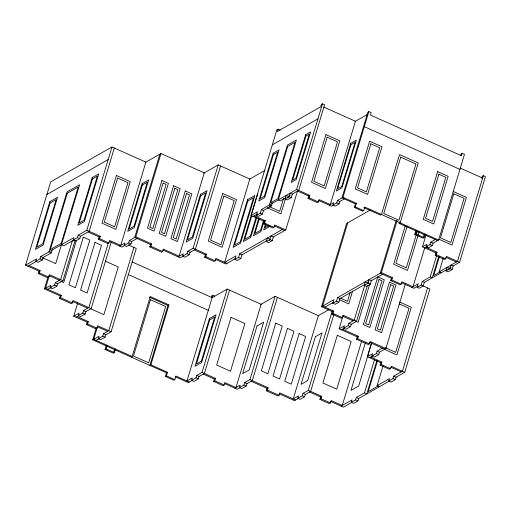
<?xml version="1.0" encoding="UTF-8"?>
<svg xmlns="http://www.w3.org/2000/svg" width="511" height="511" viewBox="0 0 511 511"><rect width="100%" height="100%" fill="white"/><g stroke="black" fill="none" stroke-linecap="round" stroke-linejoin="round"><path stroke-width="0.77" d="M29.006 265.567L40.12 270.53L39.002 271.169L25.55 265.158L50.698 181.865L111.966 146.97L145.897 162.128L120.749 245.414L109.635 240.451L108.913 242.846L107.795 243.485L98.438 239.301L99.16 236.906L100.277 236.267L86.819 230.257L78.17 235.188L77.442 237.583L73.194 240.004L75.532 241.051L79.786 238.631L80.508 236.229L89.163 231.304L114.311 148.011M52.173 249.853L51.26 252.888L43.096 257.538L42.375 259.939L38.121 262.36L35.783 261.313L36.505 258.917L25.55 265.158M35.783 261.313L40.03 258.892L40.759 256.496L73.916 237.609L73.194 240.004M75.162 240.221L62.936 280.724L49.478 274.714L48.756 277.109L47.638 277.748L38.28 273.564L39.002 271.169M38.28 273.564L39.398 272.925L40.12 270.53M49.209 276.036L45.517 288.261L61.314 295.32L60.196 295.958L44.4 288.9L47.862 277.441M62.936 280.724L57.628 283.746L56.906 286.141L52.441 288.683L50.097 287.642L50.825 285.24L44.4 288.9M50.097 287.642L54.568 285.093L55.29 282.698L60.592 279.677L72.358 240.707M76.509 240.132L63.709 282.526L60.822 281.229M111.219 242.169L91.143 308.65L73.009 300.545L72.287 302.946L71.17 303.579L59.474 298.354L60.196 295.958M59.474 298.354L60.592 297.715L61.314 295.32M86.819 230.257L111.966 146.97M77.187 316.596L88.301 321.566L87.183 322.198L73.731 316.188L77.653 303.202M98.438 239.301L99.556 238.669L100.277 236.267M91.143 308.65L85.842 311.672L85.12 314.067L80.649 316.609L78.311 315.568L79.033 313.166L73.731 316.188M78.311 315.568L82.776 313.019L83.504 310.624L88.805 307.603L108.415 242.655M128.229 244.878L136.258 248.467L111.117 331.754L97.658 325.743L96.937 328.145L95.819 328.777L86.461 324.6L87.183 322.198M86.461 324.6L87.579 323.961L88.301 321.566M131.155 357.042L132.145 356.474L150.234 296.565L168.956 304.926L167.959 305.495L149.876 365.403L150.866 364.841L167.525 372.283L166.535 372.845L92.708 339.866L96.145 328.464M97.39 327.072L93.698 339.298L132.145 356.474M137.05 238.509L131.742 241.531L131.02 243.926L126.556 246.474L124.211 245.427L124.94 243.032L119.631 246.053M111.117 331.754L105.809 334.775L105.087 337.177L100.616 339.719L98.278 338.678L99 336.276L92.708 339.866M124.211 245.427L128.683 242.885L129.404 240.483L135.824 236.829L160.971 153.536L204.259 172.878L179.112 256.171L163.322 249.113L162.594 251.508L161.482 252.147L149.78 246.915L150.502 244.52L151.62 243.888L135.824 236.829M98.278 338.678L102.743 336.129L103.471 333.734L108.773 330.713L133.92 247.42M159.854 154.175L134.712 237.462L150.502 244.52M105.049 349.46L106.135 345.864L107.131 345.302L106.045 348.898L105.049 349.46L113.41 353.197L114.4 352.628L115.486 349.032L114.496 349.601L113.627 352.475M149.78 246.915L150.898 246.283L151.62 243.888M220.56 165.973L195.413 249.259L190.111 252.281L189.383 254.682L184.918 257.225L182.58 256.177L183.302 253.782L178 256.803M150.866 364.841L168.956 304.926M182.58 256.177L187.045 253.635L187.767 251.24L193.075 248.218L218.223 164.925L249.994 179.125M189.313 382.017L175.886 376.019L174.8 379.616L173.804 380.178L165.449 376.441L166.535 372.845M165.449 376.441L166.439 375.879L167.525 372.283M227.005 263.376L215.891 258.406L215.163 260.808L214.045 261.44L204.687 257.263L205.409 254.861L206.527 254.229L193.075 248.218M204.687 257.263L205.805 256.624L206.527 254.229M211.311 297.651L211.854 295.85L212.844 295.288L214.601 296.067M212.844 295.288L186.975 380.97L192.283 377.948L191.555 380.35L193.899 381.391L198.364 378.849L199.086 376.454L204.394 373.432L229.541 290.139M191.555 380.35L196.026 377.801L196.748 375.406L202.049 372.385L227.197 289.098L261.127 304.256L235.98 387.542L224.866 382.579L224.144 384.975L223.026 385.613L213.668 381.43L214.39 379.034L215.508 378.396L202.049 372.385M266.914 240.643L241.971 254.848L240.885 258.445L237.251 260.514L234.913 259.473L235.999 255.877L224.661 262.328L249.809 179.042L264.909 170.438M254.184 215.789L265.298 220.752L264.181 221.391L250.99 215.495L276.86 129.807L277.978 129.174L280.054 130.101M234.913 259.473L238.541 257.403L239.627 253.807L282.315 229.49M257.697 193.905L243.3 241.594L250.697 237.385L256.637 217.699M251.795 215.751L244.68 239.32L250.403 236.063L256.139 217.054M277.978 129.174L277.249 131.57L320.653 106.85L321.381 104.455L322.492 103.816L324.574 104.749L298.705 190.431L292.292 194.084L291.206 197.68L287.22 199.954L285.138 199.022L286.224 195.426L288.306 196.358L290.299 195.221M272.337 202.937L271.418 205.971L263.472 210.5L262.386 214.096L258.394 216.37L256.311 215.444L257.397 211.841L250.99 215.495M258.738 218.389L253.482 235.795L260.878 231.585L264.078 220.988M256.311 215.444L260.303 213.17L261.389 209.574L296.623 189.504L322.492 103.816M259.224 219.078L254.861 233.521L260.584 230.263L263.337 221.142M213.668 381.43L214.78 380.791L215.508 378.396M297.536 190.929L285.77 229.899L274.656 224.936L273.934 227.331L272.817 227.97L263.459 223.786L264.181 221.391M263.459 223.786L264.577 223.154L265.298 220.752M265.49 223.939L263.663 230.001L270.383 226.169M265.963 224.68L265.043 227.721L268.856 225.549M285.77 229.899L273.321 236.995L272.235 240.592L268.601 242.661L266.263 241.614L267.349 238.017L269.687 239.065L269.252 240.502M266.263 241.614L269.897 239.544L270.983 235.948L273.321 236.995M283.573 198.338L279.67 211.267L269.342 206.648M285.451 198.709L280.878 213.847L267.042 207.664M287.872 197.795L288.306 196.358M285.138 199.022L289.13 196.748L290.216 193.152L292.292 194.084M277.428 297.351L252.281 380.638L246.973 383.659L246.251 386.054L241.786 388.603L239.442 387.555L240.17 385.16L234.862 388.181M239.442 387.555L243.913 385.013L244.635 382.611L249.943 379.59L275.084 296.303L318.551 315.721M323.853 107.144L355.439 121.254L330.291 204.547L319.177 199.577L318.455 201.979L317.337 202.612L307.98 198.434L308.701 196.032L309.819 195.4L296.623 189.504M307.98 198.434L309.098 197.795L309.819 195.4M295.569 399.979L279.773 392.921L279.051 395.316L277.933 395.955L266.231 390.73L266.959 388.328L268.077 387.696L249.943 379.59M266.231 390.73L267.349 390.091L268.077 387.696M344.331 198.926L339.821 201.494L339.1 203.895L335.299 206.054L332.961 205.013L333.683 202.612L329.173 205.179M332.961 205.013L336.755 202.848L337.484 200.453L342.983 197.316L368.853 111.628L371.197 112.676L370.469 115.071L461.407 155.702L462.136 153.306L464.473 154.348L438.604 240.036L433.098 243.166L432.376 245.567L428.582 247.726L426.238 246.685L426.966 244.284L422.456 246.851L435.909 252.862L437.026 252.23L425.912 247.267M347.767 222.802L322.62 306.095L333.734 311.058L332.616 311.697L321.502 306.728L346.65 223.441L370.418 209.906M438.604 240.036L364.777 207.051L363.691 210.647L362.695 211.215L354.334 207.479L355.42 203.883L356.416 203.314L342.983 197.316M354.334 207.479L355.33 206.917L356.416 203.314M333.945 314.214L310.643 391.388L305.342 394.409L304.613 396.811L300.149 399.353L297.811 398.305L298.533 395.91L293.231 398.931L318.372 315.645L328.56 309.838M297.811 398.305L302.276 395.763L302.997 393.368L308.305 390.347L332.297 310.873M364.873 284.403L339.93 298.616L338.844 302.212L335.21 304.281L332.865 303.234L333.951 299.638L321.502 306.728M367.39 285.336L356.55 321.253L343.092 315.242L342.37 317.638L341.252 318.276L331.895 314.093L332.616 311.697M332.865 303.234L336.5 301.164L337.586 297.568L381.391 272.619L397.079 220.663M331.895 314.093L333.012 313.454L333.734 311.058M342.587 329.199L358.383 336.257L357.266 336.896L339.132 328.79L343.053 315.804M350.271 292.183L347.518 301.305L340.633 298.232M361.609 341.316L342.236 405.504L331.115 400.535L330.393 402.936L329.276 403.569L319.918 399.391L320.64 396.99L321.758 396.357L308.305 390.347M352.616 291.021L348.732 303.892L339.259 299.657M319.918 399.391L321.036 398.752L321.758 396.357M356.55 321.253L351.242 324.274L350.52 326.67L346.056 329.212L343.711 328.171L344.44 325.769L339.132 328.79M343.711 328.171L348.183 325.622L348.904 323.227L354.206 320.205L364.822 285.055M382.611 274.298L371.28 280.756L370.194 284.352L366.559 286.422L364.222 285.374L365.308 281.778L367.645 282.826L368.859 282.136M364.222 285.374L367.856 283.305L368.942 279.709L371.28 280.756M369.823 283.688L358.166 322.294L356.001 321.323M405.485 283.592L385.875 348.54L370.079 341.482L369.357 343.884L368.239 344.516L356.544 339.291L357.266 336.896M356.544 339.291L357.662 338.652L358.383 336.257M396.191 220.535L380.273 273.257L391.388 278.22L392.505 277.588L381.391 272.619M437.608 240.598L399.161 223.422L399.615 221.908M365.371 342.715L350.974 390.404L358.684 386.009L371.714 342.862M389.752 380.816L358.665 398.523L357.936 400.918L353.689 403.339L351.344 402.298L352.073 399.896L341.118 406.136M405.319 225.626L393.662 264.232L407.497 270.415L419.154 231.809M370.801 357.125L381.915 362.095L380.797 362.727L367.345 356.716L371.497 342.964M424.743 247.765L412.977 286.735L401.863 281.765L401.141 284.167L400.024 284.799L390.666 280.622L391.388 278.22M406.98 226.731L395.961 263.222L406.29 267.834L417.308 231.342M351.344 402.298L355.599 399.877L356.32 397.475L364.484 392.825L374.563 359.463M390.666 280.622L391.784 279.983L392.505 277.588M385.875 348.54L379.456 352.2L378.728 354.596L374.263 357.138L371.925 356.097L372.647 353.695L367.345 356.716M371.925 356.097L376.39 353.548L377.118 351.153L382.42 348.132M414.734 234.46L415.82 230.863L416.81 230.301L415.724 233.897L414.734 234.46L423.095 238.196L424.085 237.634L425.171 234.032L424.181 234.6L423.312 237.474M376.901 360.504L366.828 393.872L364.484 392.825M377.399 361.156L368.207 391.598L378.44 385.767M447.189 269.361L424.341 282.372L423.255 285.968L419.269 288.242L417.187 287.316L421.179 285.042L429.872 288.996L404.725 372.283L391.273 366.272L390.551 368.674L389.433 369.306L380.075 365.129L380.797 362.727M380.075 365.129L381.193 364.49L381.915 362.095M379.418 386.699L377.08 385.658L383.033 365.94M422.456 246.851L425.912 235.392M404.725 372.283L396.076 377.214L395.348 379.616L391.1 382.036L388.756 380.989L389.484 378.594L377.08 385.658M417.187 287.316L418.273 283.72L411.86 287.367M426.238 246.685L430.038 244.52L430.76 242.125L435.27 239.557M421.179 285.042L422.265 281.446L430.211 276.917L436.624 255.685M388.756 380.989L393.01 378.568L393.732 376.166L402.387 371.242L427.535 287.949M460.596 155.67L461.139 153.868L462.136 153.306M481.707 178.122L482.25 176.327L483.368 175.688L485.45 176.621L459.581 262.303L446.384 256.413L445.662 258.809L444.544 259.441L435.187 255.264L435.909 252.862M435.187 255.264L436.298 254.625L437.026 252.23M438.706 256.611L432.293 277.843L430.211 276.917M439.422 256.548L433.673 275.57L440.271 271.814M441.229 272.759L439.147 271.826L443.267 258.176M459.581 262.303L453.168 265.956L452.082 269.553L448.096 271.826L446.014 270.894L447.099 267.298L449.182 268.23L451.175 267.093M448.747 269.667L449.182 268.23M446.014 270.894L450.006 268.626L451.092 265.03L453.168 265.956M483.368 175.688L457.498 261.377L439.147 271.826M46.884 194.493L108.16 159.592M145.463 162.37L160.971 153.536M27.888 266.199L36.109 261.523M74.191 239.831L63.849 245.721L61.512 244.673M203.832 173.127L218.223 164.925M272.325 144.83L317.957 118.839M47.855 289.309L51.177 287.418M124.627 245.587L121.976 247.094L109.213 241.396M368.853 111.628L367.863 112.196L341.993 197.885L355.42 203.883M354.998 121.509L367.141 114.592M76.069 317.235L78.72 315.728M182.989 256.337L180.338 257.851L162.92 250.071M253.066 216.428L257.557 213.866M285.655 197.866L280.354 200.887L278.271 199.954L296.361 140.046L287.425 145.13L269.342 205.045L271.418 205.971M235.003 258.815L225.888 264.008L215.463 259.358M96.036 340.345L99.351 338.454M333.447 205.128L331.518 206.227L318.755 200.529M227.197 289.098L212.122 297.683L132.1 261.932M399.161 223.422L400.151 222.86L418.241 162.945L399.519 154.584L381.436 214.492L380.44 215.061L363.781 207.619M260.687 304.505L275.084 296.303M191.97 380.503L188.323 382.586L175.599 376.901M424.794 247.899L427.368 246.43M324.958 307.137L333.626 302.199M417.787 286.109L413.942 288.3L401.442 282.711M239.857 387.715L237.206 389.222L224.444 383.525M341.469 329.838L344.127 328.33M298.22 398.465L294.451 400.611L279.376 393.879M369.683 357.764L372.998 355.873M351.67 402.502L343.456 407.184L330.694 401.48M460.392 168.145L482.646 178.09M364.317 126.651L459.938 169.371M453.308 191.51L466.415 197.367L452.018 245.056L438.911 239.205M355.33 206.917L363.691 210.647M415.724 233.897L424.085 237.634M337.484 200.453L339.821 201.494M430.76 242.125L433.098 243.166M336.755 202.848L339.1 203.895M430.038 244.52L432.376 245.567M297.587 191.069L308.701 196.032M445.962 257.359L456.38 262.015M309.098 197.795L318.455 201.979M436.298 254.625L445.662 258.809M289.13 196.748L291.206 197.68M450.006 268.626L452.082 269.553M261.389 209.574L263.472 210.5M422.265 281.446L424.341 282.372M260.303 213.17L262.386 214.096M274.235 225.881L284.659 230.538M264.577 223.154L273.934 227.331M391.784 279.983L401.141 284.167M269.897 239.544L272.235 240.592M367.856 283.305L370.194 284.352M399.653 302.027L411.304 307.232L396.906 354.921L384.528 349.39M399.372 303.943L409.011 308.248L395.699 352.341L385.371 347.729M239.627 253.807L241.971 254.848M337.586 297.568L339.93 298.616M238.541 257.403L240.885 258.445M336.5 301.164L338.844 302.212M194.295 249.898L205.409 254.861M342.67 316.188L353.095 320.844M205.805 256.624L215.163 260.808M333.012 313.454L342.37 317.638M187.767 251.24L190.111 252.281M348.904 323.227L351.242 324.274M187.045 253.635L189.383 254.682M348.183 325.622L350.52 326.67M369.683 342.44L384.757 349.179M150.898 246.283L162.594 251.508M357.662 338.652L369.357 343.884M129.404 240.483L131.742 241.531M377.118 351.153L379.456 352.2M128.683 242.885L131.02 243.926M376.39 353.548L378.728 354.596M88.045 231.937L99.16 236.906M390.851 367.224L401.269 371.874M99.556 238.669L108.913 242.846M381.193 364.49L390.551 368.674M78.17 235.188L80.508 236.229M393.732 376.166L396.076 377.214M77.442 237.583L79.786 238.631M393.01 378.568L395.348 379.616M105.17 261.108L118.277 266.966L103.88 314.655L90.773 308.797M128.069 274.458L208.475 310.381M51.26 252.888L48.922 251.846L67.005 191.932L79.601 184.765L55.705 263.625L42.592 257.768M149.244 297.134L167.959 305.495M40.759 256.496L43.096 257.538M356.32 397.475L358.665 398.523M40.03 258.892L42.375 259.939M355.599 399.877L357.936 400.918M49.056 275.659L59.48 280.315M309.525 392.026L320.64 396.99M39.398 272.925L48.756 277.109M321.036 398.752L330.393 402.936M55.29 282.698L57.628 283.746M302.997 393.368L305.342 394.409M54.568 285.093L56.906 286.141M302.276 395.763L304.613 396.811M72.613 301.503L87.688 308.242M251.163 381.276L266.959 388.328M60.592 297.715L72.287 302.946M267.349 390.091L279.051 395.316M83.504 310.624L85.842 311.672M244.635 382.611L246.973 383.659M82.776 313.019L85.12 314.067M243.913 385.013L246.251 386.054M97.237 326.695L107.655 331.345M203.276 374.065L214.39 379.034M87.579 323.961L96.937 328.145M214.78 380.791L224.144 384.975M103.471 333.734L105.809 334.775M196.748 375.406L199.086 376.454M102.743 336.129L105.087 337.177M196.026 377.801L198.364 378.849M106.045 348.898L114.4 352.628M166.439 375.879L174.8 379.616M49.81 201.73L35.412 249.419L43.122 245.031L57.519 197.342L49.81 201.73M50.104 203.052L36.792 247.145L42.822 243.709L56.14 199.616L50.104 203.052M67.305 193.254L50.302 249.572L61.218 243.351L78.221 187.039L67.305 193.254M92.204 177.585L77.806 225.274L84.341 221.55L98.738 173.861L92.204 177.585M92.504 178.901L79.186 222.994L84.047 220.228L97.358 176.135L92.504 178.901M83.306 237.155L68.908 284.844L75.411 287.75L89.808 240.061L83.306 237.155M95.001 242.38L80.604 290.069L87.106 292.975L101.51 245.286L95.001 242.38M116.419 175.49L102.021 223.179L115.856 229.362L130.254 181.673L116.419 175.49M117.632 178.071L104.321 222.164L114.643 226.775L127.961 182.683L117.632 178.071M142.096 183.647L127.699 231.336L134.304 227.574L148.701 179.885L142.096 183.647M142.39 184.969L129.079 229.062L134.01 226.258L147.321 182.165L142.39 184.969M161.917 180.492L147.513 228.181L154.022 231.087L168.419 183.398L161.917 180.492M163.124 183.072L149.812 227.165L152.808 228.506L166.12 184.414L163.124 183.072M173.612 185.717L159.215 233.406L165.717 236.312L180.115 188.623L173.612 185.717M174.826 188.304L161.514 232.396L164.504 233.731L177.822 189.638L174.826 188.304M150.451 299.714L133.454 356.026L148.663 362.823L165.666 306.511L150.451 299.714M185.314 190.948L170.917 238.637L177.419 241.543L191.817 193.848L185.314 190.948M186.521 193.528L173.21 237.621L176.206 238.956L189.517 194.863L186.521 193.528M200.459 194.404L186.061 242.093L192.666 238.33L207.064 190.641L200.459 194.404M200.759 195.719L187.441 239.812L192.372 237.008L205.684 192.915L200.759 195.719M222.668 193.445L208.271 241.141L222.113 247.318L236.51 199.629L222.668 193.445M223.882 196.032L210.57 240.125L220.899 244.737L234.21 200.644L223.882 196.032M209.44 318.57L195.042 366.259L201.647 362.497L216.044 314.808L209.44 318.57M209.734 319.892L196.422 363.985L201.353 361.175L214.665 317.082L209.734 319.892M247.522 199.705L233.118 247.394L240.515 243.179L254.912 195.489L247.522 199.705M247.816 201.021L234.504 245.12L240.221 241.856L253.533 197.763L247.816 201.021M273.155 153.262L258.758 200.951L264.66 197.591L279.057 149.902L273.155 153.262M273.449 154.584L260.137 198.677L264.366 196.269L277.677 152.176L273.449 154.584M231.061 317.357L216.664 365.046L230.499 371.229L244.897 323.533L231.061 317.357M287.719 146.453L270.721 202.771L277.978 198.632L294.981 142.32L287.719 146.453M305.629 134.763L291.232 182.459L296.233 179.604L310.631 131.915L305.629 134.763M305.923 136.086L292.611 180.179L295.939 178.282L309.251 134.189L305.923 136.086M257.046 325.935L242.648 373.624L249.253 369.862L263.65 322.173L257.046 325.935M325.961 134.617L311.563 182.306L325.398 188.489L339.796 140.8L325.961 134.617M327.174 137.204L313.863 181.296L324.191 185.908L337.503 141.815L327.174 137.204M275.755 323.131L261.357 370.82L267.86 373.726L282.257 326.037L275.755 323.131M287.457 328.362L273.053 376.051L279.562 378.958L293.959 331.269L287.457 328.362M350.744 143.291L336.347 190.98L341.961 187.78L356.359 140.091L350.744 143.291M350.916 144.683L337.605 188.776L341.795 186.387L355.107 142.294L350.916 144.683M299.152 333.587L284.755 381.276L291.257 384.183L305.655 336.493L299.152 333.587M369.619 141.228L355.222 188.917L367.594 194.442L381.992 146.753L369.619 141.228M370.833 143.808L357.521 187.901L366.381 191.861L379.692 147.768L370.833 143.808M315.415 336.685L301.011 384.381L307.616 380.618L322.019 332.929L315.415 336.685M337.317 335.312L322.914 383.001L336.755 389.184L351.153 341.495L337.317 335.312M400.733 157.164L383.729 213.483L398.938 220.273L415.941 163.961L400.733 157.164M377.763 276.924L363.366 324.613L369.868 327.519L384.266 279.83L377.763 276.924M378.977 279.504L365.659 323.597L368.655 324.939L381.966 280.846L378.977 279.504M389.459 282.149L375.061 329.844L381.564 332.744L395.968 285.055L389.459 282.149M390.672 284.736L377.361 328.829L380.356 330.163L393.668 286.071L390.672 284.736M437.659 171.626L423.261 219.315L433.743 223.997L448.141 176.308L437.659 171.626M438.872 174.206L425.561 218.299L432.536 221.416L445.848 177.323L438.872 174.206M453.794 193.771L440.482 237.864L450.811 242.476L464.122 198.383L453.794 193.771"/></g></svg>
